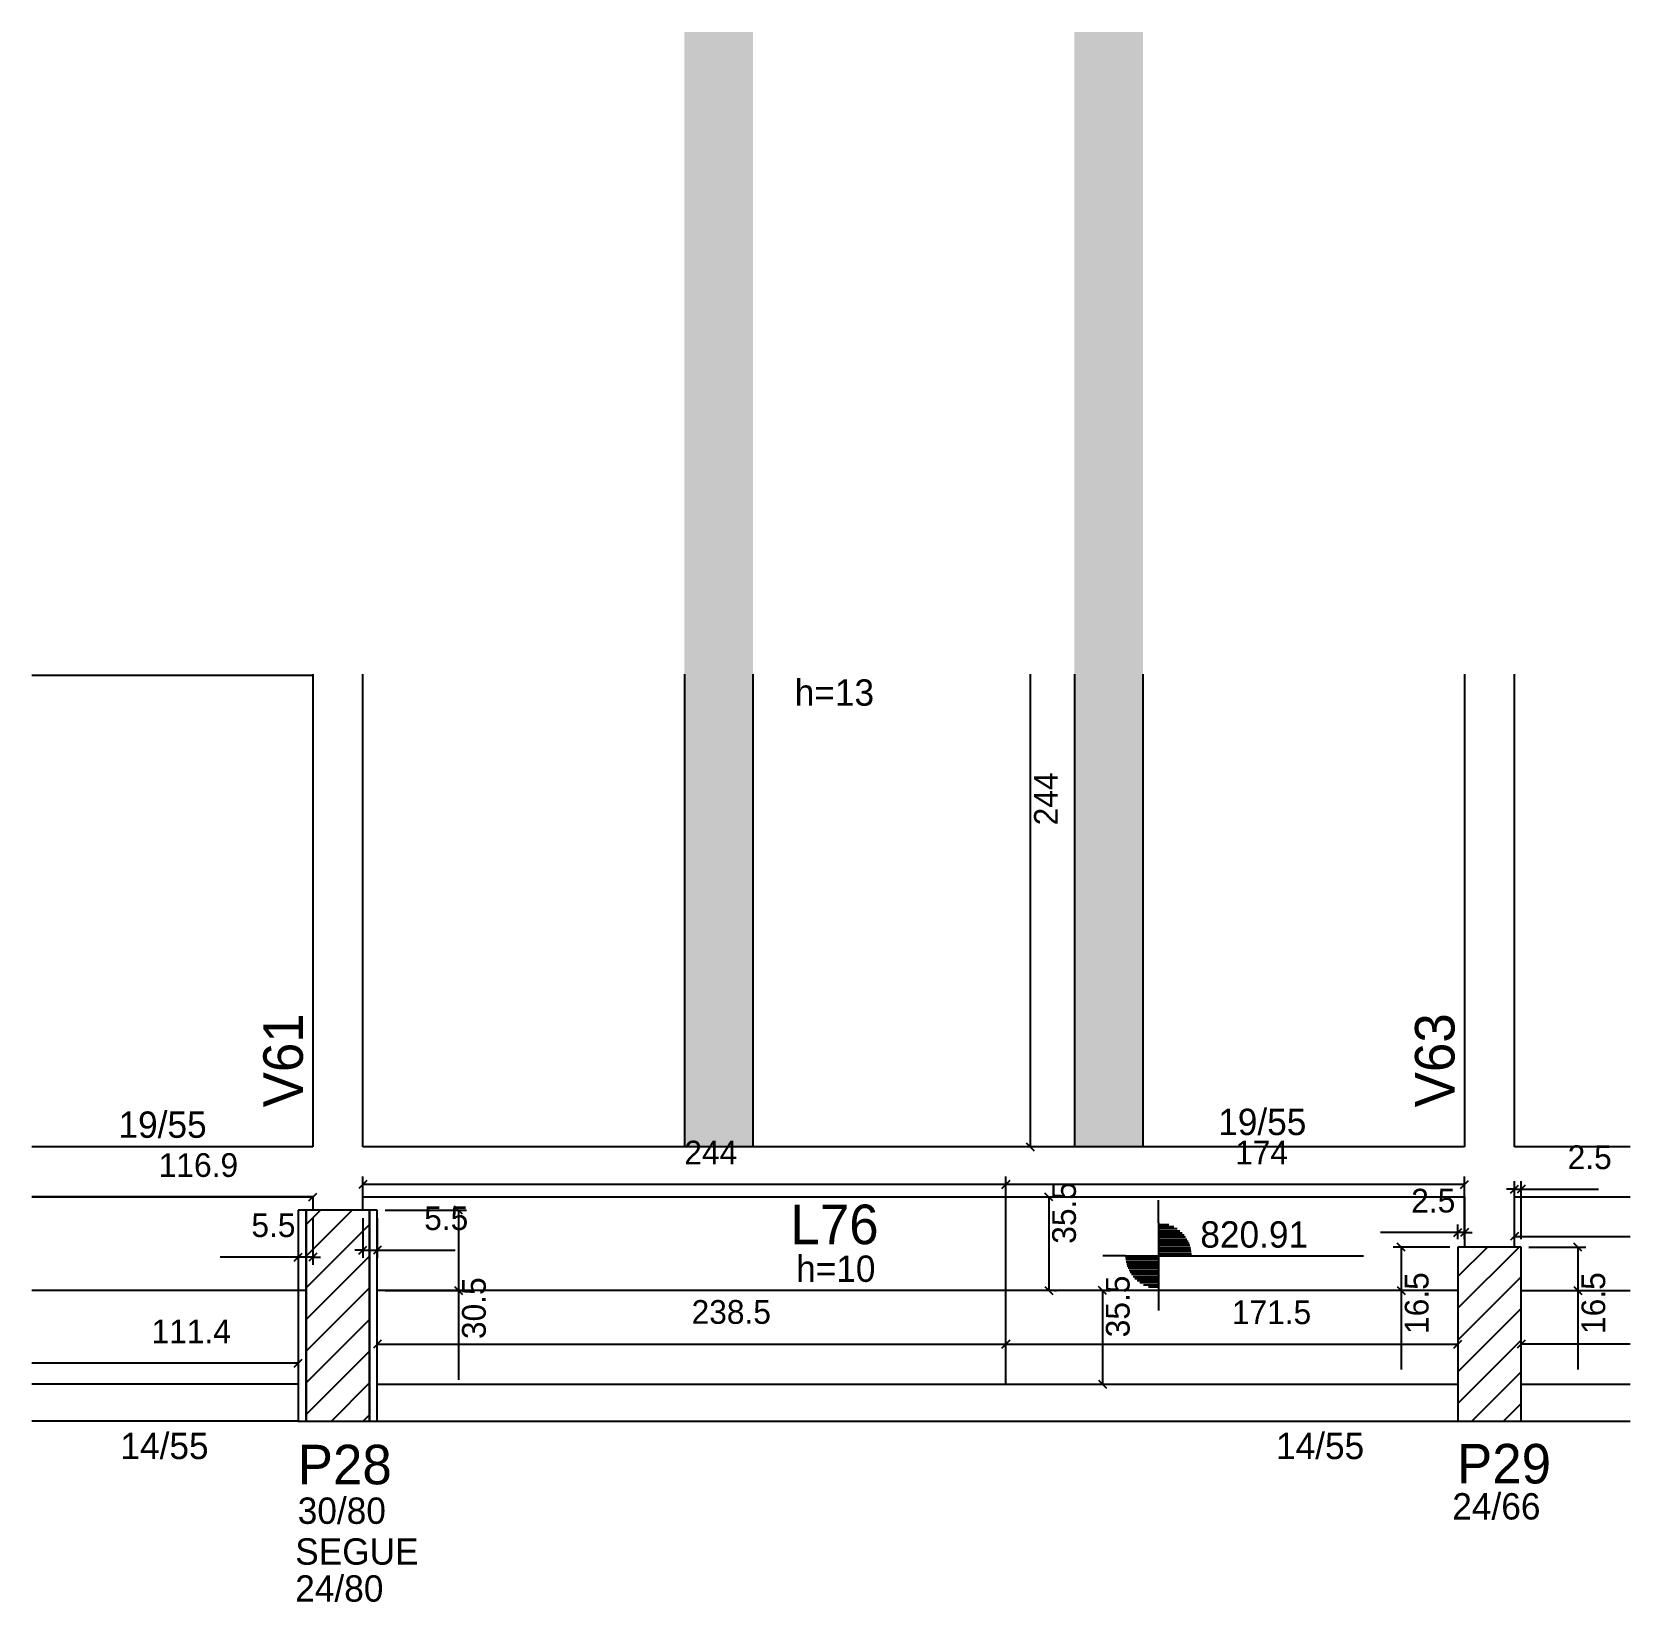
# Model space of a CAD drawing. Header units: metres. Extents: x 4139 to 4745, y 1911 to 2507.
import ezdxf

# ---------------------------------------------------------------- set-up
doc = ezdxf.new("R2010")
doc.units = ezdxf.units.M
for name, color, linetype in [('3', 7, 'Continuous'), ('4', 7, 'Continuous'), ('7', 7, 'Continuous'), ('Hachura', 7, 'Continuous'), ('Painéis', 7, 'Continuous')]:
    doc.layers.add(name, color=color, linetype=linetype)

msp = doc.modelspace()

# ---------------------------------------------------------------- hatches: boundary and pattern name
at = {"layer": 'Hachura'}
h = msp.add_hatch(color=7, dxfattribs=at)
h.dxf.hatch_style = 1
h.paths.add_polyline_path([(4386.16, 2084.17), (4412.16, 2084.17), (4412.16, 2507.17), (4386.16, 2507.17), (4386.16, 2084.17)])
h = msp.add_hatch(color=7, dxfattribs=at)
h.dxf.hatch_style = 1
h.paths.add_polyline_path([(4534.16, 2084.17), (4560.16, 2084.17), (4560.16, 2507.17), (4534.16, 2507.17), (4534.16, 2084.17)])

# ---------------------------------------------------------------- linework, layer by layer
at = {"layer": '3', "color": 3, "lineweight": 25}
for p, q in [((4566.11, 2055.35), (4566.11, 2063.93)), ((4242.66, 2042.71), (4260.11, 2060.17)), ((4242.66, 2054.73), (4248.09, 2060.17)), ((4242.66, 2030.69), (4266.66, 2054.69)), ((4566.11, 2055.35), (4566.11, 2030.35)), ((4566.11, 2054.75), (4569.96, 2054.75)), ((4566.11, 2053.95), (4571.86, 2053.95)), ((4566.11, 2053.16), (4573.18, 2053.16)), ((4566.11, 2052.37), (4574.22, 2052.37)), ((4566.11, 2051.57), (4575.06, 2051.57)), ((4566.11, 2050.78), (4575.77, 2050.78)), ((4566.11, 2049.99), (4576.37, 2049.99)), ((4566.11, 2049.2), (4576.88, 2049.2)), ((4566.11, 2048.4), (4577.31, 2048.4)), ((4566.11, 2047.61), (4577.67, 2047.61)), ((4566.11, 2046.82), (4577.96, 2046.82)), ((4566.11, 2046.03), (4578.2, 2046.03)), ((4566.11, 2045.23), (4578.38, 2045.23)), ((4566.11, 2044.44), (4578.51, 2044.44)), ((4566.11, 2043.65), (4578.61, 2043.65)), ((4679.66, 2022.92), (4702.9, 2046.17)), ((4679.66, 2034.94), (4690.88, 2046.17)), ((4242.66, 2018.67), (4266.66, 2042.67)), ((4553.61, 2042.85), (4544.9, 2042.85)), ((4553.61, 2042.85), (4578.61, 2042.85)), ((4566.11, 2042.06), (4553.61, 2042.06)), ((4566.11, 2041.27), (4553.71, 2041.27)), ((4566.11, 2040.48), (4553.84, 2040.48)), ((4566.11, 2039.68), (4554.02, 2039.68)), ((4566.11, 2038.89), (4554.25, 2038.89)), ((4566.11, 2038.1), (4554.55, 2038.1)), ((4578.61, 2042.85), (4643.91, 2042.85)), ((4566.11, 2037.3), (4554.91, 2037.3)), ((4566.11, 2036.51), (4555.34, 2036.51)), ((4566.11, 2035.72), (4555.84, 2035.72)), ((4566.11, 2034.93), (4556.44, 2034.93)), ((4566.11, 2034.13), (4557.15, 2034.13)), ((4566.11, 2033.34), (4558, 2033.34)), ((4566.11, 2032.55), (4559.04, 2032.55)), ((4566.11, 2031.75), (4560.36, 2031.75)), ((4679.66, 2010.9), (4703.66, 2034.9)), ((4242.66, 2006.65), (4266.66, 2030.65)), ((4566.11, 2030.96), (4562.26, 2030.96)), ((4566.11, 2030.35), (4566.11, 2022.13)), ((4679.66, 1998.88), (4703.66, 2022.88)), ((4242.66, 1994.63), (4266.66, 2018.63)), ((4679.66, 1986.86), (4703.66, 2010.86)), ((4242.66, 1982.61), (4266.66, 2006.61)), ((4684.98, 1980.17), (4703.66, 1998.84)), ((4239.66, 1994.17), (4138.61, 1994.17)), ((4252.23, 1980.17), (4266.66, 1994.59)), ((4269.66, 1994.17), (4679.66, 1994.17)), ((4703.66, 1994.17), (4745.01, 1994.17)), ((4697, 1980.17), (4703.66, 1986.82)), ((4239.66, 1980.17), (4138.61, 1980.17)), ((4264.25, 1980.17), (4266.66, 1982.57)), ((4269.66, 1980.17), (4679.66, 1980.17)), ((4703.66, 1980.17), (4745.01, 1980.17))]:
    msp.add_line(p, q, dxfattribs=at)
for points in [[(4245.16, 2263.55), (4245.16, 2084.17)], [(4264.16, 2084.17), (4264.16, 2263.55)], [(4682.16, 2263.55), (4682.16, 2084.17)], [(4701.16, 2084.17), (4701.16, 2263.55)], [(4245.16, 2084.17), (4138.61, 2084.17)], [(4682.16, 2084.17), (4264.16, 2084.17)], [(4745.01, 2084.17), (4701.16, 2084.17)], [(4138.61, 2065.17), (4245.16, 2065.17)], [(4245.16, 2065.17), (4245.16, 2060.17)], [(4264.16, 2065.17), (4682.16, 2065.17)], [(4264.16, 2060.17), (4264.16, 2065.17)], [(4682.16, 2065.17), (4682.16, 2046.17)], [(4701.16, 2065.17), (4745.01, 2065.17)], [(4701.16, 2046.17), (4701.16, 2065.17)]]:
    msp.add_lwpolyline(points, dxfattribs=at)
at = {"layer": '7', "color": 7, "lineweight": 25}
for points in [[(4242.66, 2060.17), (4239.66, 2060.17)], [(4239.66, 2060.17), (4239.66, 1980.17)], [(4242.66, 1980.17), (4242.66, 2060.17)], [(4266.66, 2060.17), (4242.66, 2060.17)], [(4242.66, 2060.17), (4242.66, 1980.17)], [(4269.66, 2060.17), (4266.66, 2060.17)], [(4266.66, 2060.17), (4266.66, 1980.17)], [(4266.66, 1980.17), (4266.66, 2060.17)], [(4269.66, 1980.17), (4269.66, 2060.17)], [(4703.66, 2046.17), (4679.66, 2046.17)], [(4679.66, 2046.17), (4679.66, 1980.17)], [(4703.66, 1980.17), (4703.66, 2046.17)], [(4239.66, 1980.17), (4242.66, 1980.17)], [(4242.66, 1980.17), (4266.66, 1980.17)], [(4266.66, 1980.17), (4269.66, 1980.17)], [(4679.66, 1980.17), (4703.66, 1980.17)]]:
    msp.add_lwpolyline(points, dxfattribs=at)
at = {"layer": 'Painéis', "color": 200, "lineweight": 25}
for p, q in [((4138.61, 2263.17), (4245.16, 2263.17)), ((4386.16, 2263.55), (4386.16, 2084.17)), ((4412.16, 2263.55), (4412.16, 2084.17)), ((4534.16, 2263.55), (4534.16, 2084.17)), ((4560.16, 2263.55), (4560.16, 2084.17)), ((4508.16, 1994.17), (4508.16, 2065.17)), ((4242.66, 2029.67), (4138.61, 2029.67)), ((4679.66, 2029.67), (4269.66, 2029.67)), ((4703.66, 2029.67), (4745.01, 2029.67))]:
    msp.add_line(p, q, dxfattribs=at)
at = {"layer": 'Painéis', "color": 4, "lineweight": 25}
for p, q in [((4517.42, 2263.55), (4517.42, 2084.17)), ((4264.16, 2063.68), (4264.16, 2072.94)), ((4508.16, 2069.94), (4264.16, 2069.94)), ((4508.16, 2053.23), (4508.16, 2072.94)), ((4682.16, 2069.94), (4508.16, 2069.94)), ((4682.16, 2053.23), (4682.16, 2072.94)), ((4701.16, 2068.15), (4698.16, 2068.15)), ((4701.16, 2049.17), (4701.16, 2071.15)), ((4701.16, 2068.15), (4703.66, 2068.15)), ((4703.66, 2049.17), (4703.66, 2071.15)), ((4703.66, 2068.15), (4733.01, 2068.15)), ((4245.16, 2065.17), (4138.61, 2065.17)), ((4524.44, 2065.17), (4524.44, 2029.67)), ((4526.68, 2065.17), (4527.44, 2065.17)), ((4239.66, 2057.17), (4239.66, 2039.37)), ((4245.16, 2057.17), (4245.16, 2039.37)), ((4264.16, 2057.17), (4264.16, 2042.03)), ((4269.66, 2057.17), (4269.66, 2042.03)), ((4272.66, 2060.17), (4303.5, 2060.17)), ((4300.5, 2060.17), (4300.5, 2029.67)), ((4679.66, 2051.67), (4650.3, 2051.67)), ((4679.66, 2049.17), (4679.66, 2054.67)), ((4682.16, 2051.67), (4679.66, 2051.67)), ((4682.16, 2049.17), (4682.16, 2054.67)), ((4682.16, 2051.67), (4685.16, 2051.67)), ((4701.16, 2050.23), (4745.01, 2050.23)), ((4264.16, 2045.03), (4261.16, 2045.03)), ((4264.16, 2045.03), (4269.66, 2045.03)), ((4269.66, 2045.03), (4299.22, 2045.03)), ((4676.66, 2046.16), (4655.13, 2046.16)), ((4658.13, 2046.16), (4658.13, 2029.67)), ((4706.66, 2046.16), (4728.18, 2046.16)), ((4725.18, 2046.16), (4725.18, 2029.67)), ((4239.66, 2042.37), (4210.09, 2042.37)), ((4245.16, 2042.37), (4239.66, 2042.37)), ((4245.16, 2042.37), (4248.16, 2042.37)), ((4272.66, 2029.67), (4303.5, 2029.67)), ((4300.5, 2029.67), (4300.5, 1995.84)), ((4526.68, 2029.67), (4527.44, 2029.67)), ((4544.81, 2029.67), (4544.81, 1994.17)), ((4545.93, 2029.67), (4547.81, 2029.67)), ((4676.66, 2029.67), (4655.13, 2029.67)), ((4658.13, 2029.67), (4658.13, 1999.69)), ((4706.66, 2029.67), (4728.18, 2029.67)), ((4725.18, 2029.67), (4725.18, 1999.69)), ((4269.66, 2009.32), (4508.16, 2009.32)), ((4508.16, 2009.32), (4679.66, 2009.32)), ((4745.01, 2009.32), (4703.66, 2009.32)), ((4239.66, 2002.11), (4138.61, 2002.11)), ((4545.93, 1994.17), (4547.81, 1994.17))]:
    msp.add_line(p, q, dxfattribs=at)
at = {"layer": 'Painéis', "color": 0, "lineweight": 25}
for p, q in [((4515.92, 2085.67), (4518.92, 2082.67)), ((4265.66, 2071.44), (4262.66, 2068.44)), ((4509.66, 2071.44), (4506.66, 2068.44)), ((4506.66, 2068.44), (4509.66, 2071.44)), ((4680.66, 2068.44), (4683.66, 2071.44)), ((4699.66, 2066.65), (4702.66, 2069.65)), ((4705.16, 2069.65), (4702.16, 2066.65)), ((4243.66, 2063.67), (4246.66, 2066.67)), ((4525.94, 2063.67), (4522.94, 2066.67)), ((4302, 2058.67), (4299, 2061.67)), ((4678.16, 2050.17), (4681.16, 2053.17)), ((4683.66, 2053.17), (4680.66, 2050.17)), ((4702.66, 2051.73), (4699.66, 2048.73)), ((4238.16, 2040.87), (4241.16, 2043.87)), ((4246.66, 2043.87), (4243.66, 2040.87)), ((4262.66, 2043.53), (4265.66, 2046.53)), ((4271.16, 2046.53), (4268.16, 2043.53)), ((4659.63, 2044.66), (4656.63, 2047.66)), ((4726.68, 2044.66), (4723.68, 2047.66)), ((4299, 2031.17), (4302, 2028.17)), ((4522.94, 2031.17), (4525.94, 2028.17)), ((4546.31, 2028.17), (4543.31, 2031.17)), ((4656.63, 2031.17), (4659.63, 2028.17)), ((4723.68, 2031.17), (4726.68, 2028.17)), ((4271.16, 2010.82), (4268.16, 2007.82)), ((4506.66, 2007.82), (4509.66, 2010.82)), ((4509.66, 2010.82), (4506.66, 2007.82)), ((4678.16, 2007.82), (4681.16, 2010.82)), ((4705.16, 2010.82), (4702.16, 2007.82)), ((4238.16, 2000.61), (4241.16, 2003.61)), ((4543.31, 1995.67), (4546.31, 1992.67))]:
    msp.add_line(p, q, dxfattribs=at)

# ---------------------------------------------------------------- texts
at = {"layer": '3', "color": 3, "lineweight": 25}
for s, p in [('h=13', (4428.04, 2251.55)), ('19/55', (4171.44, 2087.61)), ('19/55', (4588.73, 2088.65)), ('820.91', (4581.95, 2045.94)), ('h=10', (4428.57, 2032.96)), ('14/55', (4172.17, 1965.71)), ('14/55', (4610.67, 1965.71)), ('24/66', (4677.56, 1942.8)), ('30/80', (4239.46, 1941.15)), ('SEGUE', (4238.51, 1925.66)), ('24/80', (4238.51, 1911.63))]:
    msp.add_text(s, height=10, dxfattribs=at).set_placement(p)
at = {"layer": '4', "color": 4, "lineweight": 25}
for s, p in [('V61', (4241.41, 2099.17)), ('V63', (4678.41, 2099.17))]:
    msp.add_text(s, height=15, rotation=90, dxfattribs=at).set_placement(p)
for s, p in [('L76', (4426.42, 2047.26)), ('P28', (4239.46, 1956.15)), ('P29', (4679.35, 1956.48))]:
    msp.add_text(s, height=15, dxfattribs=at).set_placement(p)
at = {"layer": 'Painéis', "color": 240, "lineweight": 25}
for s, p in [('244', (4527.85, 2206.17)), ('35.5', (4534.74, 2047.42)), ('30.5', (4310.8, 2011.25)), ('35.5', (4555.12, 2011.92)), ('16.5', (4668.54, 2013.18)), ('16.5', (4735.58, 2013.18))]:
    msp.add_text(s, height=9, rotation=90, dxfattribs=at).set_placement(p)
for s, p in [('244', (4386.16, 2077.51)), ('174', (4595.16, 2077.51)), ('116.9', (4186.72, 2072.78)), ('2.5', (4721.33, 2075.74)), ('2.5', (4661.98, 2059.27)), ('5.5', (4221.87, 2049.97)), ('5.5', (4287.44, 2052.62)), ('238.5', (4388.91, 2017.04)), ('171.5', (4593.91, 2016.92)), ('111.4', (4183.97, 2009.68))]:
    msp.add_text(s, height=9, dxfattribs=at).set_placement(p)

doc.saveas('drawing.dxf')
